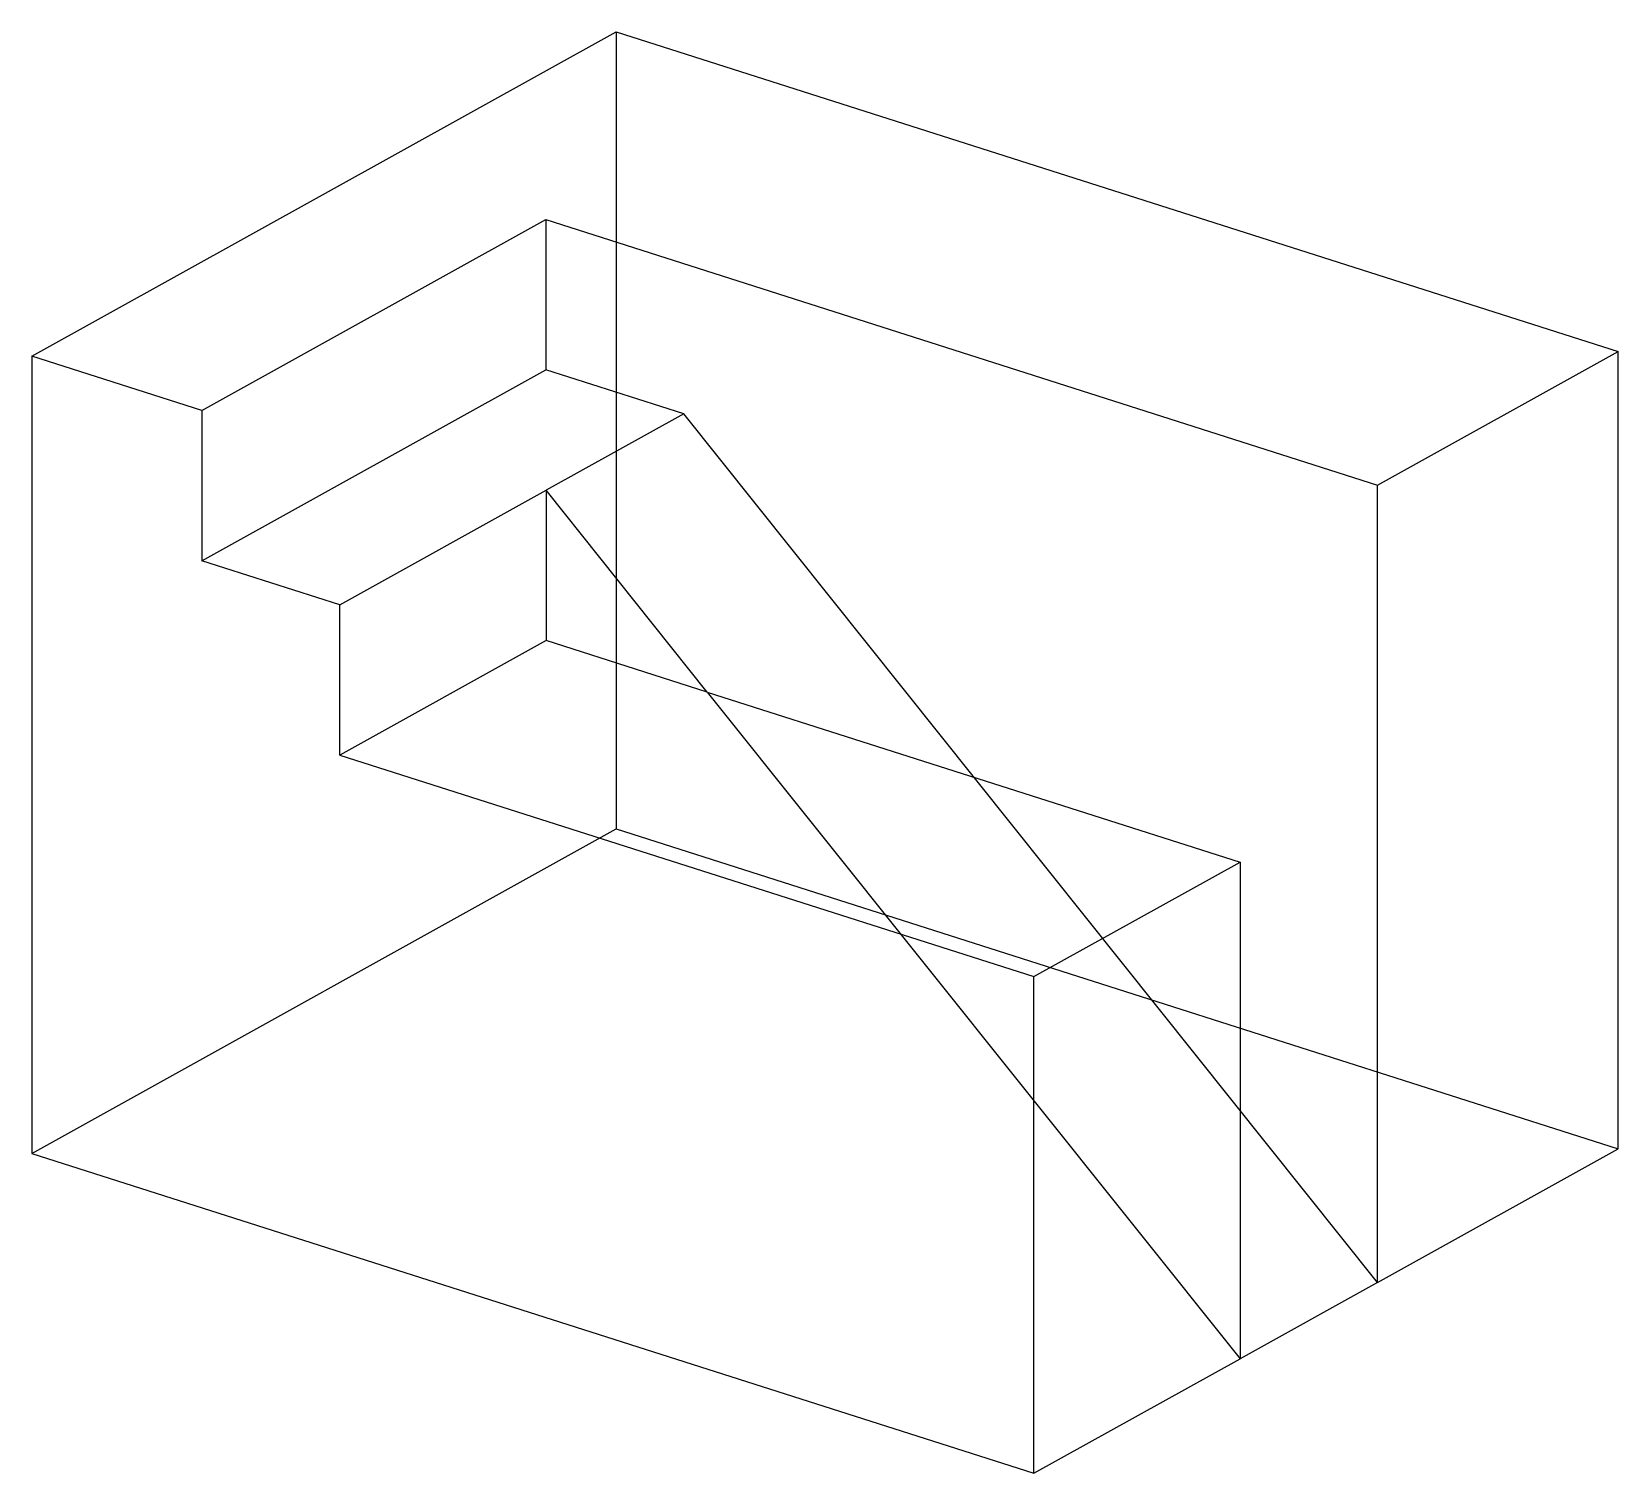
# Model space of a CAD drawing. Extents: x 32 to 218, y 85 to 255.
import ezdxf

# ---------------------------------------------------------------- set-up
doc = ezdxf.new("R2010")
doc.units = 0
doc.header["$MEASUREMENT"] = 0
doc.layers.get('0').update_dxf_attribs({"linetype": 'CONTINUOUS'})
doc.layers.add('1', color=7, linetype='CONTINUOUS')

msp = doc.modelspace()

# ---------------------------------------------------------------- linework, layer by layer
at = {"color": 7, "linetype": 'CONTINUOUS'}
for p, q in [((31.902412, 216.619266), (100.615299, 254.766055)), ((100.615299, 254.766055), (100.615299, 161.033945)), ((100.615299, 254.766055), (218.408819, 217.16422)), ((51.900896, 210.235387), (92.326603, 232.678206)), ((92.326603, 232.678206), (92.326603, 215.007601)), ((92.326603, 232.678206), (190.121639, 201.460251)), ((31.902412, 216.619266), (31.902412, 122.887156)), ((51.900896, 210.235387), (31.902412, 216.619266)), ((190.121639, 201.460251), (218.408819, 217.16422)), ((218.408819, 123.432109), (218.408819, 217.16422)), ((51.900896, 192.564782), (92.326603, 215.007601)), ((108.543654, 209.830824), (92.326603, 215.007601)), ((51.900896, 210.235387), (51.900896, 192.564782)), ((108.543654, 209.830824), (92.364246, 200.84863)), ((190.121639, 107.72814), (108.543654, 209.830824)), ((190.121639, 107.72814), (190.121639, 201.460251)), ((68.117948, 187.388005), (92.364246, 200.84863)), ((92.364246, 200.84863), (92.364246, 183.178025)), ((111.316439, 177.12814), (92.364246, 200.84863)), ((68.117948, 187.388005), (51.900896, 192.564782)), ((68.117948, 169.7174), (68.117948, 187.388005)), ((92.364246, 183.178025), (68.117948, 169.7174)), ((111.316439, 177.12814), (92.364246, 183.178025)), ((68.117948, 169.7174), (149.695932, 143.676223)), ((31.902412, 122.887156), (100.615299, 161.033945)), ((100.615299, 161.033945), (218.408819, 123.432109)), ((149.695932, 143.676223), (173.94223, 157.136848)), ((173.94223, 157.136848), (173.942231, 98.745946)), ((149.695933, 85.285321), (149.695932, 143.676223)), ((190.121639, 107.72814), (218.408819, 123.432109)), ((31.902412, 122.887156), (149.695933, 85.285321)), ((190.121639, 107.72814), (173.942231, 98.745946)), ((149.695933, 85.285321), (173.942231, 98.745946))]:
    msp.add_line(p, q, dxfattribs=at)
at = {"layer": '1', "color": 7, "linetype": 'CONTINUOUS'}
for q in [(173.94223, 157.136848), (173.942231, 98.745946)]:
    msp.add_line((111.316439, 177.12814), q, dxfattribs=at)

doc.saveas('drawing.dxf')
